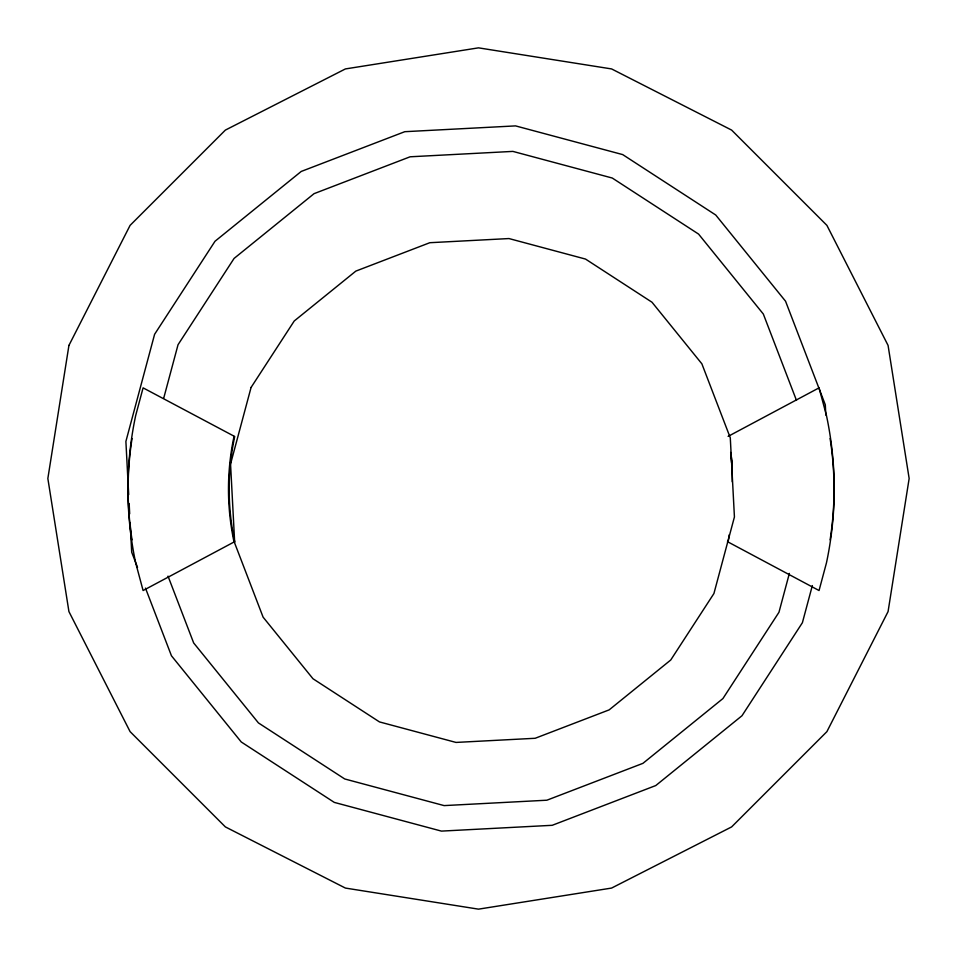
<?xml version="1.0" encoding="UTF-8"?>
<svg xmlns="http://www.w3.org/2000/svg" width="957" height="957" viewBox="0 0 957 957"><rect width="100%" height="100%" fill="white"/><g stroke="black" fill="none" stroke-linecap="round" stroke-linejoin="round"><path stroke-width="1.44" d="M132.042 438.533C126.791 471.968 126.791 506.42 132.042 539.856M728.11 436.38L819.048 387.86L826.453 415.482A354.545 354.545 0 0 1 826.453 562.907L819.048 590.529L728.11 542.009L729.27 534.712M830.102 539.856C835.353 506.42 835.353 471.968 830.102 438.533M163.755 398.028L178.038 344.723L234.082 258.426L314.052 193.661L410.122 156.792L512.88 151.397L612.277 178.038L698.574 234.082L763.339 314.052L796.475 400.373M789.381 573.387L778.962 612.277L722.918 698.574L642.948 763.339L546.878 800.208L444.12 805.603L344.723 778.962L258.426 722.918L193.661 642.948L168.013 576.126M812.349 585.564L802.397 622.708L741.986 715.74L655.772 785.553L552.213 825.305L441.44 831.107L334.292 802.397L241.26 741.986L171.447 655.772L145.476 588.112M234.034 542.009L143.095 590.529L135.691 562.907A354.545 354.545 0 0 1 135.691 415.482L143.095 387.86L234.704 436.524A253.318 253.318 0 0 0 234.704 541.865L234.034 542.009A254.012 254.012 0 0 1 234.034 436.38M727.44 541.865L728.11 542.009M137.533 567.405L131.695 552.213L130.152 522.678M730.658 452.434L732.272 462.638L732.272 481.826M825.843 415.123L825.305 404.787L785.553 301.228L715.74 215.014L622.708 154.603L515.56 125.893L404.787 131.695L301.228 171.447L215.014 241.26L154.603 334.292L125.893 441.44L128.681 494.613M129.147 503.478L129.685 513.813M730.897 456.86A253.318 253.318 0 0 1 731.591 462.721M68.928 345.417L47.85 478.5L68.928 611.583L130.092 731.627L225.374 826.908L345.417 888.072L478.5 909.15L611.583 888.072L731.627 826.908L826.908 731.627L888.072 611.583L909.15 478.5L888.072 345.417L826.908 225.374L731.627 130.092L611.583 68.928L478.5 47.85L345.417 68.928L225.374 130.092L130.092 225.374L68.928 345.417M251.069 387.453L230.553 464.013L234.704 543.157L263.103 617.157L312.987 678.752L379.462 721.913L456.01 742.429L535.166 738.278L609.154 709.879L670.749 659.995L713.922 593.531L734.426 516.971L730.287 437.816L701.876 363.827L652.004 302.233L585.528 259.072L508.968 238.556L429.825 242.707L355.837 271.106L294.242 320.978L251.069 387.453"/></g></svg>
